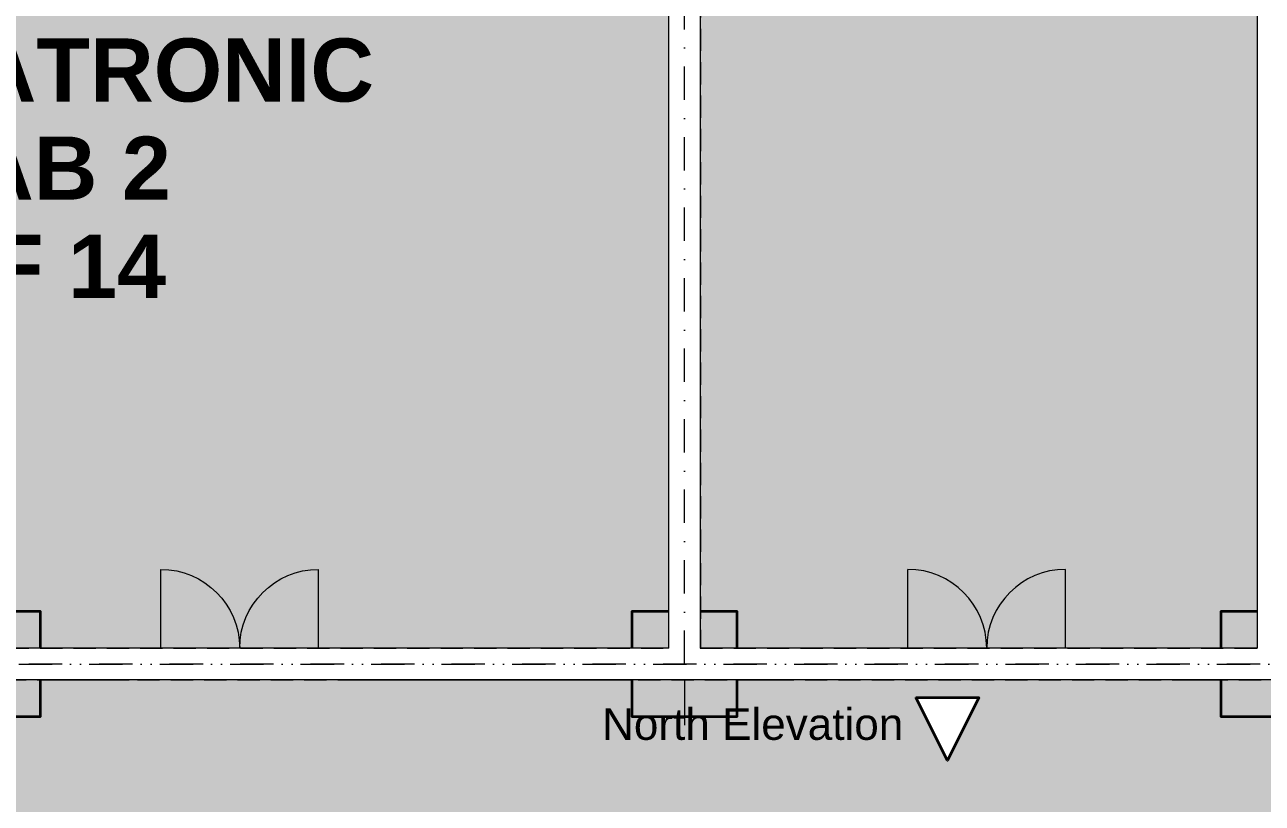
# Model space of a CAD drawing. Header units: millimetres. Extents: x -31264 to 69937, y -40802 to 59035.
# Drawn here: x 2224 to 13994, y 26994 to 34395 of the extents above; entities that cross this region are included whole.
import ezdxf
from ezdxf.enums import TextEntityAlignment as Align

# ---------------------------------------------------------------- set-up
doc = ezdxf.new("R2010")
doc.units = ezdxf.units.MM
doc.header["$MEASUREMENT"] = 0
for name, pattern in [('Dot & Dashed', [670.277762, 317.5, -176.388889, 0, -176.388874]), ('Hidden Line', [317.5, 211.666667, -105.833333]), ('Wipeout_Contour', [1000, 0, -1000])]:
    doc.linetypes.add(name, pattern=pattern)
for name, color, linetype in [('Annotation - Text', 7, 'Continuous'), ('ARCHICAD Zone Stamps', 7, 'Continuous'), ('Dimensioning - General', 7, 'Continuous'), ('Marker - Elevation', 7, 'Continuous'), ('Model Unit - Zone', 7, 'Continuous'), ('Site & Landscape - Terrain', 7, 'Continuous'), ('Structural - Bearing', 7, 'Continuous')]:
    doc.layers.add(name, color=color, linetype=linetype)
doc.styles.add('GENERATED_STYLE_1', font='arial.ttf')
doc.styles.add('GENERATED_STYLE_2', font='arial.ttf')
doc.dimstyles.new('GENERATED_STYLE__2', dxfattribs={"dimtxt": 600, "dimasz": 95, "dimexe": 0.18, "dimexo": 300, "dimgap": 0.09, "dimtad": 1, "dimtih": 1, "dimtoh": 1, "dimdec": 3, "dimlfac": 0.001, "dimzin": 0, "dimdsep": 46, "dimtxsty": 'GENERATED_STYLE_1', "dimblk": 'ARROWHEAD_2', "dimblk1": 'ARROWHEAD_2', "dimblk2": 'ARROWHEAD_2', "dimcen": 0.09, "dimclrd": 256, "dimclre": 256, "dimclrt": 5, "dimadec": 0, "dimazin": 0, "dimtfac": 1, "dimtdec": 4, "dimtmove": 0, "dimatfit": 3, "dimfxl": 0, "dimtolj": 1, "dimtzin": 0, "dimarcsym": 0})

# ---------------------------------------------------------------- blocks, each defined once
blk = doc.blocks.new('Corridor_02_2', base_point=(24275, -5852))
at = {"layer": 'Model Unit - Zone', "linetype": 'Continuous', "lineweight": 0, "true_color": 0xfdf2d0}
for points in [[(3219, 28168), (5319, 28168), (5319, 28353), (3219, 28353)], [(9511, 28168), (13238, 28168), (13238, 28353), (9511, 28353)]]:
    blk.add_hatch(color=254, dxfattribs=at).paths.add_polyline_path(points)
h = blk.add_hatch(color=254, dxfattribs=at)
h.paths.add_polyline_path([(2050, -7169), (8000, -7146), (8000, -6742), (9000, -6742), (9000, -7142), (13600, -7125), (13600, -6742), (14600, -6742), (14600, -7121), (21600, -7094), (21600, -6742), (22600, -6742), (22600, -7742), (22250, -7742), (22250, -11442), (22750, -11442), (22750, -11892), (26252, -11892), (26252, -11542), (27252, -11542), (27252, -11892), (29725, -11892), (29725, -11542), (30725, -11542), (30725, -12542), (30375, -12542), (30375, -19892), (30825, -19892), (30825, -20092), (36252, -20092), (36252, -19742), (36602, -19742), (36602, -17892), (36402, -17892), (36402, -16892), (37402, -16892), (37402, -17092), (39252, -17092), (39252, -16742), (39603, -16742), (39611, -7742), (39252, -7742), (39252, -7392), (29252, -7392), (29252, -7742), (28252, -7742), (28252, -6742), (29252, -6742), (29252, -7092), (38687, -7092), (38687, -6743), (38687, -6493), (38686, -5246), (38686, -4940), (38686, -4392), (28771, -4392), (28848, 1608), (20500, 1608), (20500, 1258), (19500, 1258), (19500, 2258), (19700, 2258), (19700, 7508), (19200, 7508), (19200, 8508), (19700, 8508), (19700, 10298), (19500, 10298), (19500, 11298), (19700, 11298), (19700, 13508), (19500, 13508), (19500, 14508), (19700, 14508), (19700, 16318), (19200, 16318), (19200, 17318), (19700, 17318), (19700, 25318), (19250, 25318), (19250, 26318), (20250, 26318), (20250, 25968), (29473, 25968), (29473, 26468), (30473, 26468), (30473, 25468), (30150, 25468), (30150, 17318), (30500, 17318), (30500, 16318), (30150, 16318), (30150, 15207), (30500, 15207), (30500, 14857), (32000, 14857), (32000, 15207), (32350, 15207), (32350, 16318), (32000, 16318), (32000, 17318), (32350, 17318), (32350, 25318), (32000, 25318), (32000, 26318), (33000, 26318), (33000, 25968), (36619, 25968), (36621, 27818), (36269, 27818), (36269, 28168), (36200, 28168), (32279, 28168), (32279, 27818), (31279, 27818), (31279, 28168), (14600, 28168), (14600, 27818), (13600, 27818), (13600, 28168), (9000, 28168), (9000, 27818), (8000, 27818), (8000, 28168), (2373, 28168), (2373, 27818), (2050, 27818), (2050, 26318), (2500, 26318), (2500, 25318), (2050, 25318), (2050, 20508), (2500, 20508), (2500, 19508), (2050, 19508), (2050, 14508), (2500, 14508), (2500, 13508), (2050, 13508), (2050, 8508), (2500, 8508), (2500, 7508), (2050, 7508), (2050, 2258), (2500, 2258), (2500, 1258), (2050, 1258), (2050, -3742), (2500, -3742), (2500, -4742), (2050, -4742)])
h.paths.add_polyline_path([(3600, 26318), (4600, 26318), (4600, 25318), (3600, 25318)], flags=0)
h.paths.add_polyline_path([(5055, -4731), (4055, -4731), (4055, -3731), (5055, -3731)], flags=0)
h.paths.add_polyline_path([(5568, -431), (4568, -431), (4568, 569), (5568, 569)], flags=0)
h.paths.add_polyline_path([(6300, 26318), (7300, 26318), (7300, 25318), (6300, 25318)], flags=0)
h.paths.add_polyline_path([(8469, -429), (7469, -429), (7469, 571), (8469, 571)], flags=0)
h.paths.add_polyline_path([(8200, -4624), (8200, -3624), (9200, -3624), (9200, -4624)], flags=0)
h.paths.add_polyline_path([(11800, 26318), (12800, 26318), (12800, 25318), (11800, 25318)], flags=0)
h.paths.add_polyline_path([(13379, 21618), (12379, 21618), (12379, 22618), (13379, 22618)], flags=0)
h.paths.add_polyline_path([(14700, -4624), (13700, -4624), (13700, -3624), (14700, -3624)], flags=0)
h.paths.add_polyline_path([(15279, 22618), (16279, 22618), (16279, 21618), (15279, 21618)], flags=0)
h.paths.add_polyline_path([(15596, 26318), (16596, 26318), (16596, 25318), (15596, 25318)], flags=0)
h.paths.add_polyline_path([(20200, -4624), (19200, -4624), (19200, -3624), (20200, -3624)], flags=0)
at = {"layer": 'ARCHICAD Zone Stamps', "color": 5, "lineweight": 25, "style": 'GENERATED_STYLE_1'}
for tag, p in [('DUMMY_849', (25573, -5027)), ('ROOM_NAME', (22978, -5095)), ('DUMMY_850', (25573, -5616)), ('ROOM_NUMBER', (22978, -5685)), ('measuredAreaCode', (22978, -6274))]:
    blk.add_attdef(tag, text='', height=300, dxfattribs=at).set_placement(p, align=Align.TOP_LEFT)
blk = doc.blocks.new('Corridor_05_5', base_point=(11440, 34267))
at = {"layer": 'Model Unit - Zone', "linetype": 'Continuous', "lineweight": 0, "true_color": 0xfdf2d0}
blk.add_hatch(color=254, dxfattribs=at).paths.add_polyline_path([(8650, 28818), (9000, 28818), (9000, 28468), (13600, 28468), (13600, 28818), (13950, 28818), (13950, 37818), (13600, 37818), (13600, 38168), (9000, 38168), (9000, 37818), (8650, 37818)])
at = {"layer": 'ARCHICAD Zone Stamps', "color": 5, "lineweight": 25, "insert": (10762, 33845), "char_height": 300, "attachment_point": 1, "style": 'GENERATED_STYLE_1'}
blk.add_mtext('\\A1;{\\pql;\\pt0,4600;\\fArial|b0|i0|c0|p34;50.920\\fArial|b0|i0|c0|p34;\\A1{\\H.66x;\\S^  ;}\\fArial|b0|i0|c0|p34; m\\fArial|b0|i0|c0|p34;\\A1{\\H.66x;\\S2^  ;}}', dxfattribs=at)
at = {"layer": 'ARCHICAD Zone Stamps', "color": 5, "lineweight": 25, "style": 'GENERATED_STYLE_1'}
for tag, p in [('DUMMY_849', (12624, 35092)), ('ROOM_NAME', (10257, 35024)), ('DUMMY_850', (12624, 34503)), ('ROOM_NUMBER', (10257, 34434)), ('measuredAreaCode', (10257, 33845))]:
    blk.add_attdef(tag, text='', height=300, dxfattribs=at).set_placement(p, align=Align.TOP_LEFT)
blk = doc.blocks.new('Laboratory_59_25', base_point=(-1316, 32119))
at = {"layer": 'Model Unit - Zone', "linetype": 'Continuous', "lineweight": 0, "true_color": 0xe2a1a3}
blk.add_hatch(color=241, dxfattribs=at).paths.add_polyline_path([(-3344, 38168), (-3344, 28468), (1373, 28468), (1373, 28818), (2373, 28818), (2373, 28468), (8000, 28468), (8000, 28818), (8350, 28818), (8350, 37818), (8000, 37818), (8000, 38168)])
at = {"layer": 'ARCHICAD Zone Stamps', "color": 5, "lineweight": 25, "insert": (-2093, 31697), "char_height": 300, "attachment_point": 1, "style": 'GENERATED_STYLE_1'}
blk.add_mtext('\\A1;{\\pql;\\pt0,4600;\\fArial|b0|i0|c0|p34;112.838\\fArial|b0|i0|c0|p34;\\A1{\\H.66x;\\S^  ;}\\fArial|b0|i0|c0|p34; m\\fArial|b0|i0|c0|p34;\\A1{\\H.66x;\\S2^  ;}}', dxfattribs=at)
at = {"layer": 'ARCHICAD Zone Stamps', "color": 5, "lineweight": 25, "style": 'GENERATED_STYLE_1'}
for tag, p in [('ROOM_NAME', (-2598, 32875)), ('DUMMY_849', (-34, 32944)), ('ROOM_NUMBER', (-2598, 32286)), ('DUMMY_850', (-34, 32354)), ('measuredAreaCode', (-2598, 31697))]:
    blk.add_attdef(tag, text='', height=300, dxfattribs=at).set_placement(p, align=Align.TOP_LEFT)
blk = doc.blocks.new('Mesh_1', base_point=(-31264, 46149))
at = {"color": 254, "linetype": 'Wipeout_Contour', "lineweight": 0, "ltscale": 258748.646944}
blk.add_wipeout([(-31264, 46149), (-31264, -40802), (62056, -40802), (62056, 46149)], dxfattribs=at).dxf.layer = 'Site & Landscape - Terrain'
at = {"layer": 'Site & Landscape - Terrain', "linetype": 'Continuous', "lineweight": 13, "true_color": 0xa2a233}
h = blk.add_hatch(dxfattribs=at)
h.set_pattern_fill('Grass', color=55, style=0, pattern_type=2)
h.set_pattern_definition([(90, (0, 0), (-600, 0), [86.6025, -259.8076]), (90, (300, 173.2), (-600, 0), [86.6025, -259.8076]), (30, (0, 0), (-300, 519.6152), [86.6025, -259.8076]), (30, (0, 346.4), (-300, 519.6152), [86.6025, -259.8076]), (150, (0, 0), (300, 519.6152), [86.6025, -259.8076]), (150, (0, 346.4), (300, 519.6152), [86.6025, -259.8076])])
h.paths.add_polyline_path([(-31264, 46149), (-31264, -40802), (62056, -40802), (62056, 46149)])
blk = doc.blocks.new('Wall_5', base_point=(14100, 28318))
at = {"layer": 'Structural - Bearing', "linetype": 'Continuous', "lineweight": 0, "true_color": 0x5a512e}
blk.add_hatch(color=59, dxfattribs=at).paths.add_polyline_path([(14200, 37818), (13950, 37818), (13950, 28818), (14200, 28818)])
at = {"layer": 'Structural - Bearing', "linetype": 'Continuous', "lineweight": 0, "true_color": 0x353329}
blk.add_hatch(color=250, dxfattribs=at).paths.add_polyline_path([(14250, 37818), (14200, 37818), (14200, 28818), (14250, 28818)])
at = {"layer": 'Structural - Bearing', "color": 7, "linetype": 'Continuous', "lineweight": 20}
blk.add_line((14200, 28818), (14200, 37818), dxfattribs=at)
at = {"layer": 'Structural - Bearing', "color": 7, "linetype": 'Continuous', "lineweight": 20, "flags": 128}
blk.add_lwpolyline([(13950, 37818), (13950, 28818)], dxfattribs=at)
at = {"layer": 'Structural - Bearing', "color": 251, "linetype": 'Continuous', "lineweight": 13, "true_color": 0x6a6a6a, "flags": 128}
blk.add_lwpolyline([(14250, 28818), (14250, 37818)], dxfattribs=at)
blk = doc.blocks.new('Wall_7', base_point=(8500, 28318))
at = {"layer": 'Structural - Bearing', "linetype": 'Continuous', "lineweight": 0, "true_color": 0x5a512e}
blk.add_hatch(color=59, dxfattribs=at).paths.add_polyline_path([(8350, 37818), (8350, 28818), (8600, 28818), (8600, 37818)])
at = {"layer": 'Structural - Bearing', "linetype": 'Continuous', "lineweight": 0, "true_color": 0x353329}
blk.add_hatch(color=250, dxfattribs=at).paths.add_polyline_path([(8600, 37818), (8600, 28818), (8650, 28818), (8650, 37818)])
at = {"layer": 'Structural - Bearing', "color": 7, "linetype": 'Continuous', "lineweight": 20}
blk.add_line((8600, 28818), (8600, 37818), dxfattribs=at)
at = {"layer": 'Structural - Bearing', "color": 7, "linetype": 'Continuous', "lineweight": 20, "flags": 128}
blk.add_lwpolyline([(8350, 37818), (8350, 28818)], dxfattribs=at)
at = {"layer": 'Structural - Bearing', "color": 251, "linetype": 'Continuous', "lineweight": 13, "true_color": 0x6a6a6a, "flags": 128}
blk.add_lwpolyline([(8650, 28818), (8650, 37818)], dxfattribs=at)
blk = doc.blocks.new('Arch Double Door_ 2 Sidelights_ Transom 24_6')
at = {"layer": 'Structural - Bearing', "linetype": 'Continuous', "lineweight": 0, "true_color": 0xffffff}
for points in [[(-1864, -115), (-1824, -115), (-1824, 0), (-1864, 0)], [(-1824, -115), (-790, -115), (-790, 0), (-1824, 0)], [(-790, -115), (-750, -115), (-750, 0), (-790, 0)], [(790, 0), (750, 0), (750, -115), (790, -115)], [(1824, 0), (790, 0), (790, -115), (1824, -115)], [(1864, 0), (1824, 0), (1824, -115), (1864, -115)]]:
    blk.add_hatch(color=7, dxfattribs=at).paths.add_polyline_path(points)
at = {"layer": 'Structural - Bearing', "color": 30, "linetype": 'Continuous', "lineweight": 18, "true_color": 0xff6600}
for p, q in [((-750, 0), (-750, 750)), ((750, 0), (750, 750))]:
    blk.add_line(p, q, dxfattribs=at)
at = {"layer": 'Structural - Bearing', "color": 7, "linetype": 'Continuous', "lineweight": 20}
for p, q in [((-1864, 0), (-1901, 0)), ((-1864, 0), (-1901, 0)), ((-1864, 0), (-1864, -115)), ((-1864, 0), (-1864, -115)), ((1864, 0), (1864, -115)), ((1864, 0), (1864, -115)), ((1864, 0), (1901, 0)), ((1864, 0), (1901, 0)), ((-1864, -115), (-1864, -250)), ((-1864, -115), (-1864, -250)), ((1864, -115), (1864, -250)), ((1864, -115), (1864, -250))]:
    blk.add_line(p, q, dxfattribs=at)
at = {"layer": 'Structural - Bearing', "color": 30, "linetype": 'Continuous', "lineweight": 20, "true_color": 0xff6600}
for p, q in [((-1824, 0), (-1864, 0)), ((-1864, 0), (-1864, -115)), ((-1824, -115), (-1824, 0)), ((-750, 0), (-790, 0)), ((-790, 0), (-790, -115)), ((-750, -115), (-750, 0)), ((790, 0), (750, 0)), ((750, 0), (750, -115)), ((790, -115), (790, 0)), ((1864, 0), (1824, 0)), ((1824, 0), (1824, -115)), ((1864, -115), (1864, 0)), ((-1864, -115), (-1824, -115)), ((-790, -115), (-750, -115)), ((750, -115), (790, -115)), ((1824, -115), (1864, -115))]:
    blk.add_line(p, q, dxfattribs=at)
at = {"layer": 'Structural - Bearing', "color": 251, "linetype": 'Continuous', "lineweight": 13, "true_color": 0x6a6a6a}
for p, q in [((-1864, -300), (-1901, -300)), ((-1864, -300), (-1901, -300)), ((-1864, -250), (-1864, -300)), ((-1864, -250), (-1864, -300)), ((1864, -250), (1864, -300)), ((1864, -250), (1864, -300)), ((1864, -300), (1901, -300)), ((1864, -300), (1901, -300))]:
    blk.add_line(p, q, dxfattribs=at)
at = {"layer": 'Structural - Bearing', "color": 30, "linetype": 'Continuous', "lineweight": 20, "true_color": 0xff6600, "flags": 128}
for points in [[(-1824, -115), (-790, -115), (-790, 0), (-1824, 0)], [(1824, 0), (790, 0), (790, -115), (1824, -115)]]:
    blk.add_lwpolyline(points, close=True, dxfattribs=at)
at = {"layer": 'Structural - Bearing', "color": 30, "linetype": 'Continuous', "lineweight": 18, "true_color": 0xff6600}
for centre, start, end in [((-750, 0), 0, 90), ((750, 0), 90, 180)]:
    blk.add_arc(centre, 750, start, end, dxfattribs=at)
blk = doc.blocks.new('Arch Double Door_ 2 Sidelights_ Transom 24')
at = {"layer": 'Structural - Bearing', "linetype": 'Continuous', "lineweight": 0, "true_color": 0xffffff}
for points in [[(-1050, -115), (-1010, -115), (-1010, 0), (-1050, 0)], [(-1010, -115), (-790, -115), (-790, 0), (-1010, 0)], [(-790, -115), (-750, -115), (-750, 0), (-790, 0)], [(790, 0), (750, 0), (750, -115), (790, -115)], [(1010, 0), (790, 0), (790, -115), (1010, -115)], [(1050, 0), (1010, 0), (1010, -115), (1050, -115)]]:
    blk.add_hatch(color=7, dxfattribs=at).paths.add_polyline_path(points)
at = {"layer": 'Structural - Bearing', "color": 30, "linetype": 'Continuous', "lineweight": 18, "true_color": 0xff6600}
for p, q in [((-750, 0), (-750, 750)), ((750, 0), (750, 750))]:
    blk.add_line(p, q, dxfattribs=at)
at = {"layer": 'Structural - Bearing', "color": 7, "linetype": 'Continuous', "lineweight": 20}
for p, q in [((-1050, 0), (-1087, 0)), ((-1050, 0), (-1087, 0)), ((-1050, 0), (-1050, -115)), ((-1050, 0), (-1050, -115)), ((1050, 0), (1050, -115)), ((1050, 0), (1050, -115)), ((1050, 0), (1087, 0)), ((1050, 0), (1087, 0)), ((-1050, -115), (-1050, -250)), ((-1050, -115), (-1050, -250)), ((1050, -115), (1050, -250)), ((1050, -115), (1050, -250))]:
    blk.add_line(p, q, dxfattribs=at)
at = {"layer": 'Structural - Bearing', "color": 30, "linetype": 'Continuous', "lineweight": 20, "true_color": 0xff6600}
for p, q in [((-1010, 0), (-1050, 0)), ((-1050, 0), (-1050, -115)), ((-1010, -115), (-1010, 0)), ((-750, 0), (-790, 0)), ((-790, 0), (-790, -115)), ((-750, -115), (-750, 0)), ((790, 0), (750, 0)), ((750, 0), (750, -115)), ((790, -115), (790, 0)), ((1050, 0), (1010, 0)), ((1010, 0), (1010, -115)), ((1050, -115), (1050, 0)), ((-1050, -115), (-1010, -115)), ((-790, -115), (-750, -115)), ((750, -115), (790, -115)), ((1010, -115), (1050, -115))]:
    blk.add_line(p, q, dxfattribs=at)
at = {"layer": 'Structural - Bearing', "color": 251, "linetype": 'Continuous', "lineweight": 13, "true_color": 0x6a6a6a}
for p, q in [((-1050, -300), (-1087, -300)), ((-1050, -300), (-1087, -300)), ((-1050, -250), (-1050, -300)), ((-1050, -250), (-1050, -300)), ((1050, -250), (1050, -300)), ((1050, -250), (1050, -300)), ((1050, -300), (1087, -300)), ((1050, -300), (1087, -300))]:
    blk.add_line(p, q, dxfattribs=at)
at = {"layer": 'Structural - Bearing', "color": 30, "linetype": 'Continuous', "lineweight": 20, "true_color": 0xff6600, "flags": 128}
for points in [[(-1010, -115), (-790, -115), (-790, 0), (-1010, 0)], [(1010, 0), (790, 0), (790, -115), (1010, -115)]]:
    blk.add_lwpolyline(points, close=True, dxfattribs=at)
at = {"layer": 'Structural - Bearing', "color": 30, "linetype": 'Continuous', "lineweight": 18, "true_color": 0xff6600}
for centre, start, end in [((-750, 0), 0, 90), ((750, 0), 90, 180)]:
    blk.add_arc(centre, 750, start, end, dxfattribs=at)
blk = doc.blocks.new('Wall_103', base_point=(-12581, 28318))
at = {"layer": 'Structural - Bearing', "linetype": 'Continuous', "lineweight": 0, "true_color": 0x5a512e}
for points in [[(2373, 28218), (3219, 28218), (3219, 28468), (2373, 28468)], [(8000, 28468), (5319, 28468), (5319, 28218), (8000, 28218)], [(9000, 28218), (9511, 28218), (9511, 28468), (9000, 28468)], [(13238, 28218), (13600, 28218), (13600, 28468), (13238, 28468)]]:
    blk.add_hatch(color=59, dxfattribs=at).paths.add_polyline_path(points)
at = {"layer": 'Structural - Bearing', "linetype": 'Continuous', "lineweight": 0, "true_color": 0x353329}
for points in [[(2373, 28168), (3219, 28168), (3219, 28218), (2373, 28218)], [(5319, 28218), (5319, 28168), (8000, 28168), (8000, 28218)], [(9000, 28168), (9511, 28168), (9511, 28218), (9000, 28218)], [(13600, 28218), (13238, 28218), (13238, 28168), (13600, 28168)]]:
    blk.add_hatch(color=250, dxfattribs=at).paths.add_polyline_path(points)
at = {"layer": 'Structural - Bearing', "color": 7, "linetype": 'Continuous', "lineweight": 20}
for p, q in [((3219, 28468), (3182, 28468)), ((3219, 28468), (3219, 28353)), ((5319, 28468), (5356, 28468)), ((5319, 28468), (5319, 28353)), ((9511, 28468), (9474, 28468)), ((9511, 28468), (9511, 28353)), ((13238, 28468), (13275, 28468)), ((13238, 28468), (13238, 28353)), ((3219, 28353), (3219, 28218)), ((5319, 28353), (5319, 28218)), ((9511, 28353), (9511, 28218)), ((13238, 28353), (13238, 28218)), ((2373, 28218), (3219, 28218)), ((5319, 28218), (8000, 28218)), ((9000, 28218), (9511, 28218)), ((13238, 28218), (13600, 28218))]:
    blk.add_line(p, q, dxfattribs=at)
at = {"layer": 'Structural - Bearing', "color": 251, "linetype": 'Continuous', "lineweight": 13, "true_color": 0x6a6a6a}
for p, q in [((3219, 28168), (3182, 28168)), ((3219, 28218), (3219, 28168)), ((5319, 28218), (5319, 28168)), ((5319, 28168), (5356, 28168)), ((9511, 28168), (9474, 28168)), ((9511, 28218), (9511, 28168)), ((13238, 28218), (13238, 28168)), ((13238, 28168), (13275, 28168))]:
    blk.add_line(p, q, dxfattribs=at)
at = {"layer": 'Structural - Bearing', "color": 7, "linetype": 'Continuous', "lineweight": 20, "flags": 128}
for points in [[(3219, 28468), (2373, 28468)], [(8000, 28468), (5319, 28468)], [(9511, 28468), (9000, 28468)], [(13600, 28468), (13238, 28468)]]:
    blk.add_lwpolyline(points, dxfattribs=at)
at = {"layer": 'Structural - Bearing', "color": 251, "linetype": 'Continuous', "lineweight": 13, "true_color": 0x6a6a6a, "flags": 128}
for points in [[(2373, 28168), (3219, 28168)], [(5319, 28168), (8000, 28168)], [(9000, 28168), (9511, 28168)], [(13238, 28168), (13600, 28168)]]:
    blk.add_lwpolyline(points, dxfattribs=at)
at = {"layer": 'Structural - Bearing', "color": 21, "linetype": 'Continuous', "lineweight": 18, "true_color": 0xff9955, "xscale": -1, "zscale": 1000}
blk.add_blockref('Arch Double Door_ 2 Sidelights_ Transom 24', (4269, 28468), dxfattribs=at)
at = {"layer": 'Structural - Bearing', "color": 21, "linetype": 'Continuous', "lineweight": 18, "true_color": 0xff9955, "zscale": 1000}
blk.add_blockref('Arch Double Door_ 2 Sidelights_ Transom 24_6', (11374, 28468), dxfattribs=at)
blk = doc.blocks.new('Column_74', base_point=(8500, 28318))
at = {"layer": 'Structural - Bearing', "linetype": 'Continuous', "lineweight": 0, "true_color": 0x5a512e}
for points in [[(8000, 28468), (8350, 28468), (8350, 28818), (8000, 28818)], [(8350, 28468), (8600, 28468), (8600, 28818), (8350, 28818)], [(9000, 28818), (8600, 28818), (8600, 28468), (9000, 28468)], [(8000, 28218), (9000, 28218), (9000, 28468), (8600, 28468), (8350, 28468), (8000, 28468)], [(8000, 27818), (9000, 27818), (9000, 28218), (8000, 28218)]]:
    blk.add_hatch(color=59, dxfattribs=at).paths.add_polyline_path(points)
at = {"layer": 'Structural - Bearing', "color": 1, "linetype": 'Continuous', "lineweight": 0}
for p, q in [((8500, 28398), (8500, 28898)), ((8420, 28318), (7920, 28318)), ((8580, 28318), (9080, 28318)), ((8500, 28238), (8500, 27738))]:
    blk.add_line(p, q, dxfattribs=at)
at = {"layer": 'Structural - Bearing', "color": 14, "linetype": 'Continuous', "lineweight": 35, "true_color": 0xa80f02, "flags": 128}
for points in [[(8350, 28818), (8000, 28818), (8000, 28468)], [(9000, 28468), (9000, 28818), (8600, 28818)], [(8000, 28218), (8000, 27818), (9000, 27818), (9000, 28218)]]:
    blk.add_lwpolyline(points, dxfattribs=at)
at = {"layer": 'Structural - Bearing', "color": 1, "linetype": 'Continuous', "lineweight": 0}
blk.add_point((8500, 28318), dxfattribs=at)
blk = doc.blocks.new('Column_75', base_point=(14100, 28318))
at = {"layer": 'Structural - Bearing', "linetype": 'Continuous', "lineweight": 0, "true_color": 0x5a512e}
for points in [[(13600, 28468), (13950, 28468), (13950, 28818), (13600, 28818)], [(13950, 28468), (14200, 28468), (14200, 28818), (13950, 28818)], [(14600, 28818), (14200, 28818), (14200, 28468), (14600, 28468)], [(13600, 28218), (14600, 28218), (14600, 28468), (14200, 28468), (13950, 28468), (13600, 28468)], [(13600, 27818), (14600, 27818), (14600, 28218), (13600, 28218)]]:
    blk.add_hatch(color=59, dxfattribs=at).paths.add_polyline_path(points)
at = {"layer": 'Structural - Bearing', "color": 1, "linetype": 'Continuous', "lineweight": 0}
for p, q in [((14100, 28398), (14100, 28898)), ((14020, 28318), (13520, 28318)), ((14180, 28318), (14680, 28318)), ((14100, 28238), (14100, 27738))]:
    blk.add_line(p, q, dxfattribs=at)
at = {"layer": 'Structural - Bearing', "color": 14, "linetype": 'Continuous', "lineweight": 35, "true_color": 0xa80f02, "flags": 128}
for points in [[(13950, 28818), (13600, 28818), (13600, 28468)], [(14600, 28468), (14600, 28818), (14200, 28818)], [(13600, 28218), (13600, 27818), (14600, 27818), (14600, 28218)]]:
    blk.add_lwpolyline(points, dxfattribs=at)
at = {"layer": 'Structural - Bearing', "color": 1, "linetype": 'Continuous', "lineweight": 0}
blk.add_point((14100, 28318), dxfattribs=at)
blk = doc.blocks.new('Column_76', base_point=(1873, 28318))
at = {"layer": 'Structural - Bearing', "linetype": 'Continuous', "lineweight": 0, "true_color": 0x5a512e}
for points in [[(1373, 28818), (1373, 28468), (1750, 28468), (2000, 28468), (2373, 28468), (2373, 28818)], [(1373, 28218), (1750, 28218), (1750, 28468), (1373, 28468)], [(1750, 28218), (2000, 28218), (2000, 28468), (1750, 28468)], [(2373, 28468), (2000, 28468), (2000, 28218), (2373, 28218)], [(1373, 28218), (1373, 27818), (1750, 27818), (1750, 28168), (1750, 28218)], [(1750, 28168), (2000, 28168), (2000, 28218), (1750, 28218)], [(1750, 28168), (1750, 27818), (2000, 27818), (2000, 28168)], [(2000, 28218), (2000, 28168), (2000, 27818), (2373, 27818), (2373, 28218)]]:
    blk.add_hatch(color=59, dxfattribs=at).paths.add_polyline_path(points)
at = {"layer": 'Structural - Bearing', "color": 1, "linetype": 'Continuous', "lineweight": 0}
for p, q in [((1873, 28398), (1873, 28898)), ((1793, 28318), (1293, 28318)), ((1953, 28318), (2453, 28318)), ((1873, 28238), (1873, 27738))]:
    blk.add_line(p, q, dxfattribs=at)
at = {"layer": 'Structural - Bearing', "color": 14, "linetype": 'Continuous', "lineweight": 35, "true_color": 0xa80f02, "flags": 128}
for points in [[(2373, 28468), (2373, 28818), (1373, 28818), (1373, 28468)], [(1373, 28218), (1373, 27818), (1750, 27818)], [(2000, 27818), (2373, 27818), (2373, 28218)]]:
    blk.add_lwpolyline(points, dxfattribs=at)
at = {"layer": 'Structural - Bearing', "color": 1, "linetype": 'Continuous', "lineweight": 0}
blk.add_point((1873, 28318), dxfattribs=at)
blk = doc.blocks.new('Beam_54', base_point=(8500, 38318))
at = {"layer": 'Structural - Bearing', "color": 123, "linetype": 'Dot & Dashed', "lineweight": 20, "true_color": 0x71cebe}
blk.add_line((8500, 38318), (8500, 28318), dxfattribs=at)
at = {"layer": 'Structural - Bearing', "color": 132, "linetype": 'Hidden Line', "lineweight": 20, "true_color": 0x00bfbf}
for p, q in [((8350, 38168), (8350, 28468)), ((8650, 38168), (8650, 28468))]:
    blk.add_line(p, q, dxfattribs=at)
blk = doc.blocks.new('Beam_55', base_point=(14100, 38318))
at = {"layer": 'Structural - Bearing', "color": 123, "linetype": 'Dot & Dashed', "lineweight": 20, "true_color": 0x71cebe}
blk.add_line((14100, 38318), (14100, 28318), dxfattribs=at)
at = {"layer": 'Structural - Bearing', "color": 132, "linetype": 'Hidden Line', "lineweight": 20, "true_color": 0x00bfbf}
for p, q in [((13950, 38168), (13950, 28468)), ((14250, 38168), (14250, 28468))]:
    blk.add_line(p, q, dxfattribs=at)
blk = doc.blocks.new('Beam_77', base_point=(36769, 28318))
at = {"color": 254, "linetype": 'Wipeout_Contour', "lineweight": 0, "ltscale": 154791.935125}
blk.add_wipeout([(36769, 28168), (36769, 28468), (-12581, 28468), (-12581, 28168)], dxfattribs=at).dxf.layer = 'Structural - Bearing'
at = {"layer": 'Structural - Bearing', "color": 132, "linetype": 'Continuous', "lineweight": 20, "true_color": 0x00bfbf}
for p, q in [((8350, 28468), (-3344, 28468)), ((13950, 28468), (8650, 28468)), ((29823, 28168), (2023, 28168))]:
    blk.add_line(p, q, dxfattribs=at)
at = {"layer": 'Structural - Bearing', "color": 123, "linetype": 'Dot & Dashed', "lineweight": 20, "true_color": 0x71cebe}
blk.add_line((36769, 28318), (-12581, 28318), dxfattribs=at)
blk = doc.blocks.new('Beam_82', base_point=(8500, 28318))
at = {"color": 254, "linetype": 'Wipeout_Contour', "lineweight": 0, "ltscale": 157045.252604}
blk.add_wipeout([(8650, 48067), (8350, 48067), (8350, 28468), (8650, 28468)], dxfattribs=at).dxf.layer = 'Structural - Bearing'
at = {"layer": 'Structural - Bearing', "color": 123, "linetype": 'Dot & Dashed', "lineweight": 20, "true_color": 0x71cebe}
blk.add_line((8500, 28318), (8500, 48067), dxfattribs=at)
at = {"layer": 'Structural - Bearing', "color": 132, "linetype": 'Continuous', "lineweight": 20, "true_color": 0x00bfbf}
for p, q in [((8350, 28468), (8350, 38168)), ((8650, 28468), (8650, 38168))]:
    blk.add_line(p, q, dxfattribs=at)
blk = doc.blocks.new('Beam_83', base_point=(14100, 28318))
at = {"color": 254, "linetype": 'Wipeout_Contour', "lineweight": 0, "ltscale": 163721.542787}
blk.add_wipeout([(13950, 28468), (14250, 28468), (14250, 48067), (13950, 48067)], dxfattribs=at).dxf.layer = 'Structural - Bearing'
at = {"layer": 'Structural - Bearing', "color": 132, "linetype": 'Continuous', "lineweight": 20, "true_color": 0x00bfbf}
blk.add_line((13950, 28468), (13950, 38168), dxfattribs=at)
blk = doc.blocks.new('Beam_126', base_point=(-12581, 28318))
at = {"layer": 'Structural - Bearing', "color": 132, "linetype": 'Hidden Line', "lineweight": 20, "true_color": 0x00bfbf}
for p, q in [((-3344, 28468), (8350, 28468)), ((8650, 28468), (13950, 28468)), ((2026, 28168), (19600, 28168))]:
    blk.add_line(p, q, dxfattribs=at)
at = {"layer": 'Structural - Bearing', "color": 123, "linetype": 'Dot & Dashed', "lineweight": 20, "true_color": 0x71cebe}
blk.add_line((-12581, 28318), (36769, 28318), dxfattribs=at)
blk = doc.blocks.new('*D535')
at = {"layer": 'Dimensioning - General', "color": 161, "linetype": 'Continuous', "lineweight": 25, "true_color": 0x40a5ff}
for p, q in [((-15055, 58190), (-15128, 58065)), ((36733, 58065), (36805, 58190))]:
    blk.add_line(p, q, dxfattribs=at)
at = {"layer": 'Dimensioning - General', "color": 151, "linetype": 'Continuous', "lineweight": 20, "true_color": 0x80c2ff}
for p, q in [((-15091, 28618), (-15091, 58221)), ((36769, 28618), (36769, 58221)), ((-15153, 58127), (-15091, 58127)), ((-15091, 58127), (36769, 58127)), ((36769, 58127), (36830, 58127))]:
    blk.add_line(p, q, dxfattribs=at)
at = {"layer": 'Dimensioning - General', "color": 5, "lineweight": 25, "insert": (9585, 58247), "char_height": 600, "attachment_point": 7, "style": 'GENERATED_STYLE_1'}
blk.add_mtext('\\A1;{\\pql;\\fArial|b0|i0|c0|p34;51.860}', dxfattribs=at)
blk = doc.blocks.new('ARROWHEAD_2')
at = {"color": 0, "linetype": 'Continuous', "lineweight": 0}
for p, q in [((0, 0), (-1, 0)), ((-0.38, -0.66), (0.38, 0.66))]:
    blk.add_line(p, q, dxfattribs=at)
blk = doc.blocks.new('Elevation_4', base_point=(-1000, 28000))
at = {"layer": 'Marker - Elevation', "color": 5, "lineweight": 35, "insert": (7599, 27592), "char_height": 300, "attachment_point": 7, "style": 'GENERATED_STYLE_1'}
blk.add_mtext('\\A1;{\\pql;\\pt0;\\fArial|b0|i0|c0|p34; North Elevation}', dxfattribs=at)
at = {"color": 254, "linetype": 'Wipeout_Contour', "lineweight": 0, "ltscale": 89695.071101}
blk.add_wipeout([(10700, 28000), (11000, 27400), (11300, 28000)], dxfattribs=at).dxf.layer = 'Marker - Elevation'
at = {"layer": 'Marker - Elevation', "color": 161, "linetype": 'Continuous', "lineweight": 35, "true_color": 0x40a5ff, "flags": 128}
blk.add_lwpolyline([(10700, 28000), (11300, 28000), (11000, 27400)], close=True, dxfattribs=at)
blk = doc.blocks.new('Elevation_5', base_point=(-1000, 28000))
at = {"layer": 'Marker - Elevation', "color": 5, "lineweight": 35, "insert": (7599, 27592), "char_height": 300, "attachment_point": 7, "style": 'GENERATED_STYLE_1'}
blk.add_mtext('\\A1;{\\pql;\\pt0;\\fArial|b0|i0|c0|p34; North Elevation}', dxfattribs=at)
at = {"color": 254, "linetype": 'Wipeout_Contour', "lineweight": 0, "ltscale": 89695.071101}
blk.add_wipeout([(10700, 28000), (11000, 27400), (11300, 28000)], dxfattribs=at).dxf.layer = 'Marker - Elevation'
at = {"layer": 'Marker - Elevation', "color": 161, "linetype": 'Continuous', "lineweight": 35, "true_color": 0x40a5ff, "flags": 128}
blk.add_lwpolyline([(10700, 28000), (11300, 28000), (11000, 27400)], close=True, dxfattribs=at)
blk = doc.blocks.new('Elevation_9', base_point=(-1000, 28000))
at = {"layer": 'Marker - Elevation', "color": 5, "lineweight": 35, "insert": (7599, 27592), "char_height": 300, "attachment_point": 7, "style": 'GENERATED_STYLE_1'}
blk.add_mtext('\\A1;{\\pql;\\pt0;\\fArial|b0|i0|c0|p34; North Elevation}', dxfattribs=at)
at = {"color": 254, "linetype": 'Wipeout_Contour', "lineweight": 0, "ltscale": 89695.071101}
blk.add_wipeout([(10700, 28000), (11000, 27400), (11300, 28000)], dxfattribs=at).dxf.layer = 'Marker - Elevation'
at = {"layer": 'Marker - Elevation', "color": 161, "linetype": 'Continuous', "lineweight": 35, "true_color": 0x40a5ff, "flags": 128}
blk.add_lwpolyline([(10700, 28000), (11300, 28000), (11000, 27400)], close=True, dxfattribs=at)

msp = doc.modelspace()

# ---------------------------------------------------------------- linework, layer by layer
at = {"layer": 'Model Unit - Zone', "color": 241, "linetype": 'Continuous', "lineweight": 0, "true_color": 0xe2a1a3, "flags": 128}
msp.add_lwpolyline([(-3344.1619, 38167.5495), (-3344.1619, 28467.5493), (1372.7742, 28467.5493), (1372.7742, 28817.5492), (2372.7743, 28817.5492), (2372.7743, 28467.5493), (8000, 28467.5493), (8000, 28817.5494), (8349.9999, 28817.5494), (8349.9999, 37817.5492), (8000, 37817.5492), (8000, 38167.5495)], close=True, dxfattribs=at)
at = {"layer": 'Model Unit - Zone', "color": 254, "linetype": 'Continuous', "lineweight": 0, "true_color": 0xfdf2d0, "flags": 128}
msp.add_lwpolyline([(8650, 28817.5493), (9000, 28817.5493), (9000, 28467.5492), (13600, 28467.5492), (13600, 28817.5493), (13950, 28817.5493), (13950, 37817.5493), (13600, 37817.5493), (13600, 38167.5493), (9000, 38167.5493), (9000, 37817.5493), (8650, 37817.5493)], close=True, dxfattribs=at)
msp.add_lwpolyline([(31278.8757, 28167.5493), (14600, 28167.5493), (14600, 27817.5493), (13600, 27817.5493), (13600, 28167.5493), (9000, 28167.5493), (9000, 27817.5493), (8000, 27817.5493), (8000, 28167.5493), (2372.7743, 28167.5493), (2372.7743, 27817.5493), (2050, 27817.5493), (2050, 26317.5493)], dxfattribs=at)

# ---------------------------------------------------------------- block references
at = {"layer": 'Model Unit - Zone', "color": 5, "linetype": 'Continuous', "lineweight": 35}
for name, p, values in [('Laboratory_59_25', (-1315.6856, 32118.6661), {'ROOM_NAME': 'Laboratory', 'ROOM_NUMBER': '59', 'measuredAreaCode': 'A: '}), ('Corridor_05_5', (11440.4633, 34267.2565), {'ROOM_NAME': 'Corridor', 'ROOM_NUMBER': '05', 'measuredAreaCode': 'A: '})]:
    msp.add_blockref(name, p, dxfattribs=at).add_auto_attribs(values)
msp.add_blockref('Corridor_02_2', (24275.454, -5851.9), dxfattribs=at)

# ---------------------------------------------------------------- next in the draw order: block references
at = {"layer": 'Site & Landscape - Terrain', "color": 54, "lineweight": 25}
msp.add_blockref('Mesh_1', (-31264.0752, 46149.2543), dxfattribs=at)

# ---------------------------------------------------------------- next in the draw order: block references
at = {"layer": 'Structural - Bearing', "color": 132, "lineweight": 20, "true_color": 0x00bfbf}
for name, p in [('Beam_54', (8500, 38317.5493)), ('Beam_55', (14100, 38317.5493))]:
    msp.add_blockref(name, p, dxfattribs=at)
at = {"layer": 'Structural - Bearing', "color": 7, "lineweight": 35}
for name, p in [('Wall_7', (8500, 28317.5493)), ('Wall_5', (14100, 28317.5493)), ('Wall_103', (-12581.3273, 28317.5493))]:
    msp.add_blockref(name, p, dxfattribs=at)
at = {"layer": 'Structural - Bearing', "color": 14, "lineweight": 35, "true_color": 0xa80f02}
for name, p in [('Column_76', (1872.7743, 28317.5493)), ('Column_74', (8500, 28317.5493)), ('Column_75', (14100, 28317.5493))]:
    msp.add_blockref(name, p, dxfattribs=at)

# ---------------------------------------------------------------- next in the draw order: texts
at = {"layer": 'Annotation - Text', "color": 173, "linetype": 'Continuous', "lineweight": 20, "true_color": 0x5555ff, "insert": (2403.6063, 34264.9281), "char_height": 600, "width": 8169.514476, "attachment_point": 2, "line_spacing_factor": 0.93291, "style": 'GENERATED_STYLE_2'}
msp.add_mtext('\\A1;{\\pqc;\\fArial|b1|i0|c0|p34;MECHATRONIC LAB 2\\P\\pqc;\\fArial|b1|i0|c0|p34;GF 14}', dxfattribs=at)

# ---------------------------------------------------------------- next in the draw order: block references
at = {"layer": 'Marker - Elevation', "color": 151, "lineweight": 20, "true_color": 0x80c2ff}
msp.add_blockref('Elevation_4', (-1000, 28000), dxfattribs=at)
at = {"layer": 'Structural - Bearing', "color": 132, "lineweight": 20, "true_color": 0x00bfbf}
msp.add_blockref('Beam_77', (36768.6578, 28317.5493), dxfattribs=at)

# ---------------------------------------------------------------- next in the draw order: block references
at = {"layer": 'Marker - Elevation', "color": 151, "lineweight": 20, "true_color": 0x80c2ff}
msp.add_blockref('Elevation_5', (-1000, 28000), dxfattribs=at)
at = {"layer": 'Structural - Bearing', "color": 132, "lineweight": 20, "true_color": 0x00bfbf}
for name, p in [('Beam_82', (8500, 28317.5493)), ('Beam_83', (14100, 28317.5493))]:
    msp.add_blockref(name, p, dxfattribs=at)

# ---------------------------------------------------------------- next in the draw order: block references
at = {"layer": 'Marker - Elevation', "color": 151, "lineweight": 20, "true_color": 0x80c2ff}
msp.add_blockref('Elevation_9', (-1000, 28000), dxfattribs=at)
at = {"layer": 'Structural - Bearing', "color": 132, "lineweight": 20, "true_color": 0x00bfbf}
msp.add_blockref('Beam_126', (-12581.3273, 28317.5493), dxfattribs=at)

# ---------------------------------------------------------------- next in the draw order: dimensions: what is measured, and where the dimension line sits
at = {"layer": 'Dimensioning - General', "color": 151, "linetype": 'Continuous', "lineweight": 20, "true_color": 0x80c2ff}
dim = msp.add_linear_dim(base=(36768.6578, 58127.3655), p1=(-15091.4251, 28317.5493), p2=(36768.6578, 28317.5493), dimstyle='GENERATED_STYLE__2', dxfattribs=at)
dim.commit()
dim.dimension.update_dxf_attribs({"geometry": '*D535', "text_midpoint": (10821.8374, 58547.3655), "dimtype": 160})

doc.saveas('drawing.dxf')
